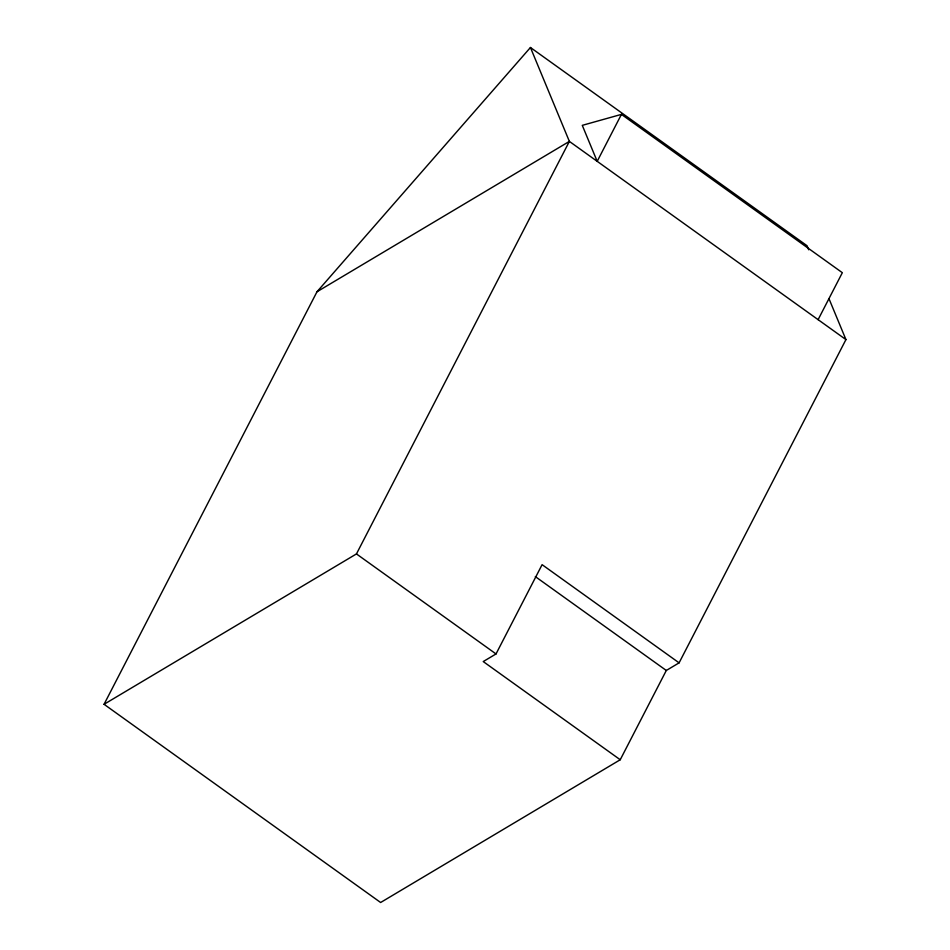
<?xml version="1.0" encoding="UTF-8"?>
<svg xmlns="http://www.w3.org/2000/svg" width="950" height="950" viewBox="0 0 950 950"><rect width="100%" height="100%" fill="white"/><g stroke="black" fill="none" stroke-linecap="round" stroke-linejoin="round"><path stroke-width="1.43" d="M829.018 298.775L845.939 339.601L679.096 662.851L666.306 670.474L620.231 759.751L380.629 902.5L104.061 704.294L316.991 291.769L530.444 47.5L807.013 245.706L808.711 249.791M104.061 704.294L356.452 553.921L569.371 141.396L530.444 47.5M621.431 114.38L597.194 161.346L582.279 125.353L621.431 114.38L842.341 272.697L818.104 319.663M620.231 759.751L483.229 661.568L496.019 653.944L542.094 564.668L679.096 662.851M316.991 291.769L569.371 141.396L845.939 339.601M535.313 576.591L666.306 670.474M356.452 553.921L496.019 653.944"/></g></svg>
